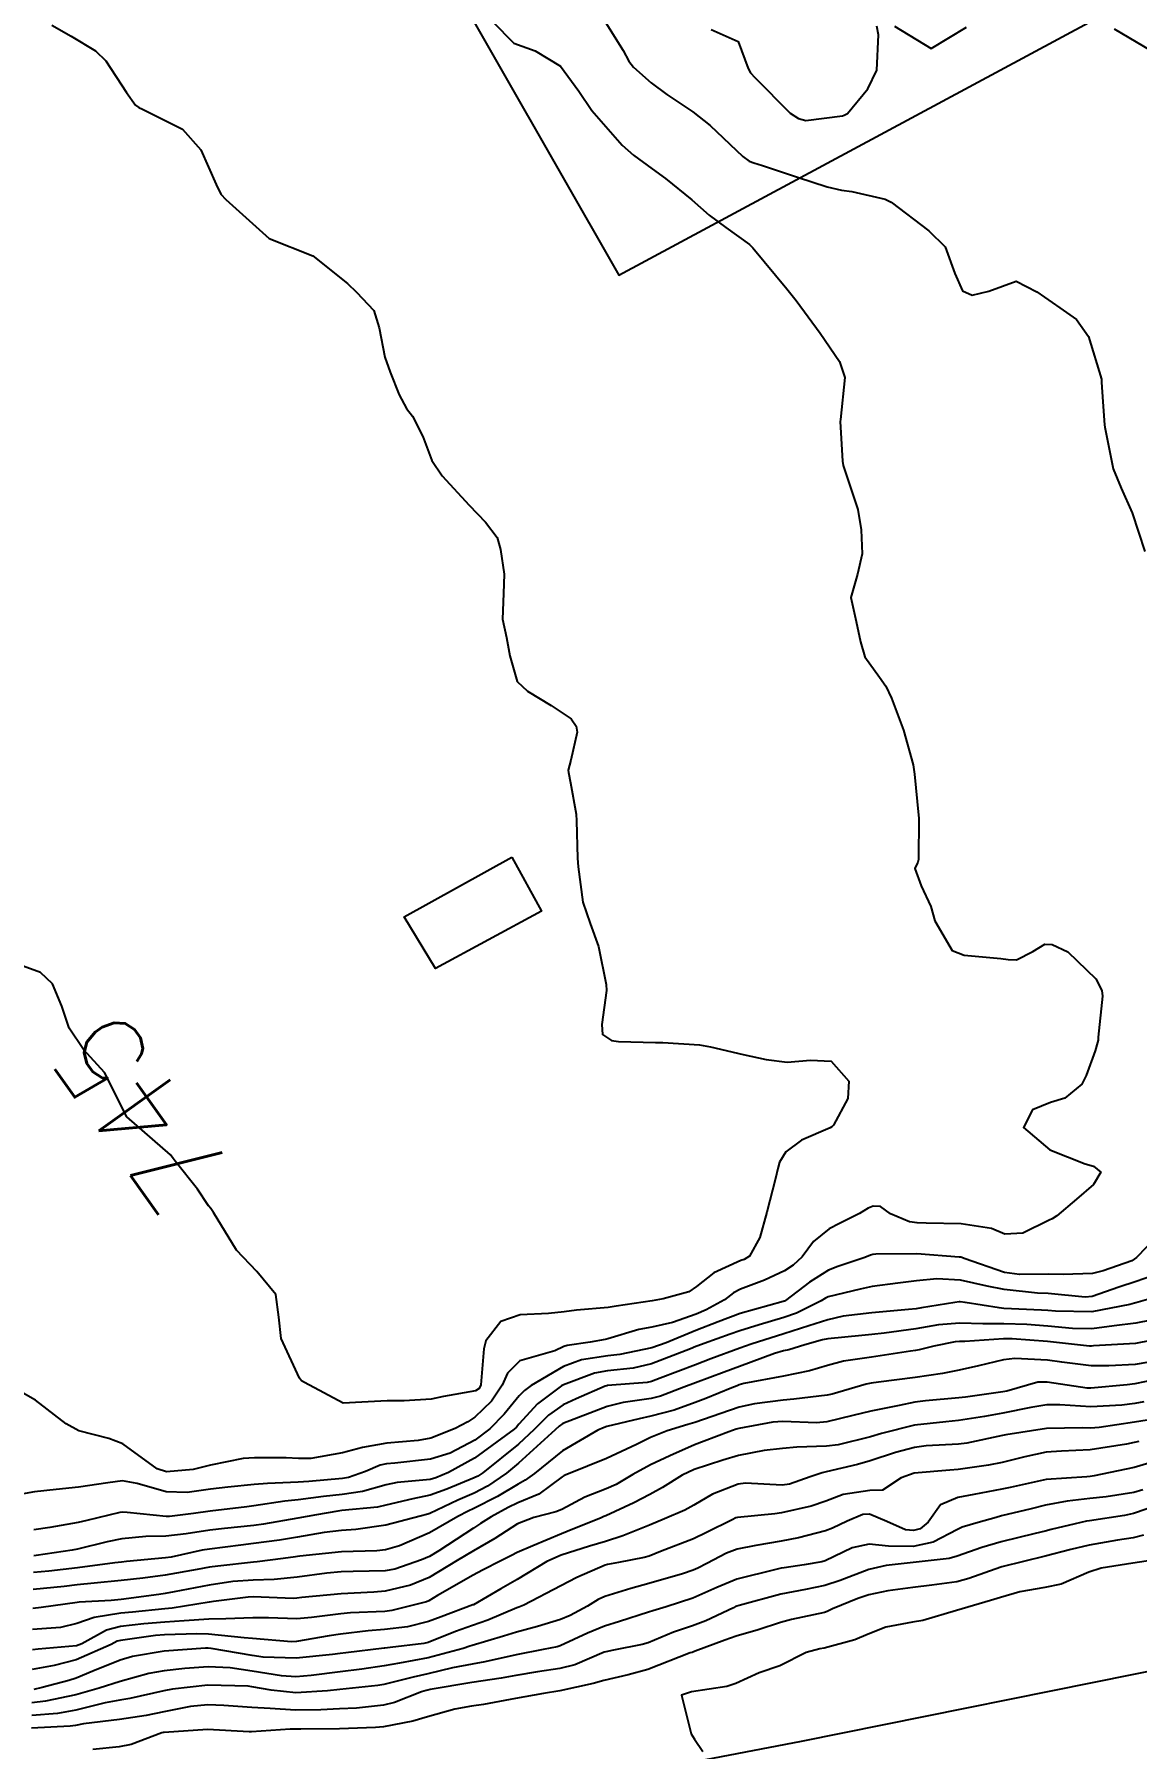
# Model space of a CAD drawing. Header units: metres. Extents: x 298520 to 308411, y 7433745 to 7450750.
# Drawn here: x 299383.5 to 299433.6, y 7449534.2 to 7449612.2 of the extents above; entities that cross this region are included whole.
import ezdxf
from ezdxf.enums import TextEntityAlignment as Align

# ---------------------------------------------------------------- set-up
doc = ezdxf.new("R2010")
doc.units = ezdxf.units.M
doc.header["$LTSCALE"] = 10
for name, color, linetype in [('Cotas', 45, 'Continuous'), ('Curvas de Nivel 1m', 11, 'Continuous'), ('Curvas de Nivel 5m', 15, 'Continuous'), ('Edificações', 30, 'Continuous'), ('Linha Férrea', 251, 'TRACKS')]:
    doc.layers.add(name, color=color, linetype=linetype)
doc.styles.add('Style-STANDARD', font='STANDARD.shx')
doc.linetypes.add('TRACKS', pattern='A,0.15,[130,ltypeshp.shx,S=0.25,R=0,X=0,Y=0],0.15', length=0.3)

msp = doc.modelspace()

# ---------------------------------------------------------------- linework, layer by layer
at = {"layer": 'Curvas de Nivel 1m', "flags": 128}
for points, elevation in [([(299404.343, 7449612.759), (299405.307, 7449611.768), (299406.28, 7449611.422), (299407.423, 7449610.718), (299408.262, 7449609.586), (299408.855, 7449608.704), (299410.23, 7449607.137), (299410.756, 7449606.682), (299411.604, 7449606.057), (299412.212, 7449605.614), (299413.409, 7449604.648), (299414.196, 7449603.954), (299414.947, 7449603.385), (299416.032, 7449602.612), (299416.181, 7449602.464), (299417.721, 7449600.594), (299418.148, 7449600.071), (299419.244, 7449598.579), (299420.114, 7449597.297), (299420.366, 7449596.566), (299420.168, 7449594.653), (299420.158, 7449594.569), (299420.256, 7449592.758), (299420.288, 7449592.567), (299420.415, 7449592.207), (299420.958, 7449590.556), (299421.112, 7449589.642), (299421.154, 7449588.553), (299420.939, 7449587.616), (299420.632, 7449586.56), (299420.881, 7449585.466), (299421.068, 7449584.553), (299421.275, 7449583.87), (299421.947, 7449582.933), (299422.232, 7449582.537), (299422.48, 7449581.989), (299423.025, 7449580.529), (299423.469, 7449578.953), (299423.534, 7449578.524), (299423.718, 7449576.668), (299423.732, 7449576.521), (299423.714, 7449574.652), (299423.678, 7449574.522), (299423.549, 7449574.233), (299423.832, 7449573.456), (299424.274, 7449572.515), (299424.461, 7449571.865), (299425.245, 7449570.505), (299425.791, 7449570.301), (299427.453, 7449570.138), (299427.789, 7449570.095), (299428.177, 7449570.078), (299428.911, 7449570.459), (299429.453, 7449570.799), (299429.798, 7449570.782), (299430.503, 7449570.443), (299431.781, 7449569.222), (299432.046, 7449568.696), (299432.076, 7449568.425), (299431.892, 7449566.566), (299431.878, 7449566.428), (299431.862, 7449566.318), (299431.746, 7449565.942), (299431.335, 7449564.828), (299431.14, 7449564.436), (299430.372, 7449563.787), (299429.714, 7449563.592), (299428.902, 7449563.267), (299428.492, 7449562.462), (299429.688, 7449561.44), (299431.301, 7449560.812), (299431.677, 7449560.703), (299432.007, 7449560.425), (299431.667, 7449559.864), (299430.902, 7449559.196), (299430.008, 7449558.446), (299429.79, 7449558.31), (299429.651, 7449558.244), (299428.454, 7449557.652), (299427.644, 7449557.615), (299427.033, 7449557.866), (299425.649, 7449558.078), (299424.055, 7449558.11), (299423.649, 7449558.125), (299423.297, 7449558.172), (299422.443, 7449558.538), (299421.981, 7449558.87), (299421.656, 7449558.89), (299421.418, 7449558.79), (299421.034, 7449558.556), (299420.119, 7449558.095), (299419.646, 7449557.855), (299418.937, 7449557.28), (299418.417, 7449556.582), (299418.016, 7449556.197), (299417.623, 7449555.949), (299416.705, 7449555.515), (299415.61, 7449555.104), (299415.293, 7449554.938), (299414.883, 7449554.627), (299414.062, 7449554.171), (299413.596, 7449553.972), (299412.523, 7449553.587), (299411.59, 7449553.381), (299410.997, 7449553.267), (299409.585, 7449552.851), (299409.459, 7449552.816), (299408.782, 7449552.698), (299407.739, 7449552.551), (299407.581, 7449552.498), (299407.171, 7449552.309), (299405.574, 7449551.842), (299405.023, 7449551.29), (299404.771, 7449550.748), (299404.293, 7449550.011), (299403.541, 7449549.29), (299403.223, 7449549.077), (299402.635, 7449548.769), (299401.528, 7449548.328), (299400.963, 7449548.224), (299399.526, 7449548.109), (299398.429, 7449547.915), (299397.521, 7449547.66), (299396.07, 7449547.403), (299395.518, 7449547.404), (299394.954, 7449547.431), (299393.519, 7449547.439), (299392.993, 7449547.411), (299391.515, 7449547.11), (299390.716, 7449546.912), (299389.512, 7449546.804), (299389.086, 7449546.934), (299387.524, 7449548.069), (299386.889, 7449548.322), (299385.53, 7449548.673), (299384.952, 7449548.986), (299383.549, 7449550.061), (299381.858, 7449551.017)], 744), ([(299409.49, 7449612.698), (299410.28, 7449611.44), (299410.546, 7449610.957), (299410.758, 7449610.683), (299411.558, 7449609.963), (299412.261, 7449609.434), (299413.444, 7449608.648), (299414.244, 7449608.03), (299415.729, 7449606.617), (299416.012, 7449606.404), (299416.22, 7449606.321), (299416.624, 7449606.201), (299418.214, 7449605.67), (299419.555, 7449605.231), (299420.208, 7449605.092), (299420.676, 7449605.031), (299422.204, 7449604.674), (299422.47, 7449604.537), (299424.184, 7449603.236), (299424.922, 7449602.513), (299425.365, 7449601.303), (299425.722, 7449600.504), (299426.151, 7449600.315), (299426.909, 7449600.489), (299428.158, 7449600.95), (299429.103, 7449600.46), (299430.146, 7449599.738), (299430.904, 7449599.202), (299431.445, 7449598.43), (299432.036, 7449596.489), (299432.042, 7449596.421), (299432.038, 7449596.357), (299432.093, 7449595.456), (299432.176, 7449594.419), (299432.191, 7449594.309), (299432.575, 7449592.415), (299432.926, 7449591.535), (299433.434, 7449590.406), (299434.015, 7449588.648)], 743), ([(299414.29, 7449612.397), (299415.515, 7449611.852), (299415.962, 7449610.615), (299416.074, 7449610.416), (299416.269, 7449610.216), (299417.878, 7449608.594), (299418.249, 7449608.337), (299418.589, 7449608.246), (299420.251, 7449608.472), (299420.33, 7449608.49), (299420.482, 7449608.567), (299421.41, 7449609.699), (299421.821, 7449610.547), (299421.892, 7449612.149), (299421.82, 7449612.547)], 742), ([(299422.629, 7449612.537), (299424.283, 7449611.52), (299425.904, 7449612.496)], 742), ([(299432.606, 7449612.417), (299434.283, 7449611.429)], 742), ([(299434.544, 7449557.491), (299433.634, 7449556.542), (299433.42, 7449556.403), (299432.109, 7449555.939), (299431.624, 7449555.828), (299430.289, 7449555.777), (299429.623, 7449555.79), (299428.312, 7449555.774), (299427.624, 7449555.868), (299425.786, 7449556.498), (299425.684, 7449556.549), (299425.634, 7449556.56), (299425.569, 7449556.565), (299423.635, 7449556.72), (299421.779, 7449556.693), (299421.634, 7449556.692), (299421.524, 7449556.661), (299421.267, 7449556.554), (299420.052, 7449556.14), (299419.624, 7449555.965), (299418.763, 7449555.431), (299417.658, 7449554.589), (299417.625, 7449554.568), (299417.603, 7449554.562), (299417.56, 7449554.548), (299415.597, 7449554.001), (299414.595, 7449553.628), (299413.589, 7449553.223), (299412.239, 7449552.66), (299411.581, 7449552.433), (299410.123, 7449552.139), (299409.577, 7449552.073), (299408.385, 7449551.892), (299407.572, 7449551.586), (299406.101, 7449550.732), (299405.793, 7449550.502), (299405.556, 7449550.253), (299404.863, 7449549.427), (299404.212, 7449548.753), (299403.528, 7449548.239), (299402.405, 7449547.655), (299401.519, 7449547.376), (299399.901, 7449547.188), (299399.516, 7449547.16), (299399.23, 7449547.098), (299398.557, 7449546.82), (299397.79, 7449546.546), (299397.508, 7449546.496), (299395.991, 7449546.368), (299395.505, 7449546.33), (299394.103, 7449546.275), (299393.503, 7449546.227), (299392.294, 7449546.099), (299391.504, 7449546.007), (299390.443, 7449545.856), (299389.502, 7449545.885), (299388.172, 7449546.278), (299387.507, 7449546.396), (299386.845, 7449546.298), (299385.504, 7449546.107), (299384.494, 7449546), (299383.502, 7449545.89), (299382.754, 7449545.754)], 743), ([(299434.311, 7449555.705), (299433.619, 7449555.453), (299432.829, 7449555.198), (299431.608, 7449554.777), (299431.296, 7449554.745), (299429.61, 7449554.907), (299429.133, 7449554.932), (299427.612, 7449555.087), (299426.844, 7449555.252), (299425.618, 7449555.513), (299424.551, 7449555.578), (299423.617, 7449555.485), (299422.773, 7449555.375), (299421.613, 7449555.227), (299421.058, 7449555.109), (299419.606, 7449554.756), (299419.481, 7449554.695), (299419.292, 7449554.573), (299418.164, 7449554.017), (299417.595, 7449553.817), (299416.47, 7449553.485), (299415.589, 7449553.214), (299415.151, 7449553.06), (299413.959, 7449552.636), (299413.684, 7449552.537), (299413.582, 7449552.5), (299413.337, 7449552.4), (299411.573, 7449551.706), (299410.738, 7449551.511), (299409.57, 7449551.397), (299408.982, 7449551.283), (299407.563, 7449550.754), (299407.481, 7449550.711), (299406.384, 7449549.894), (299405.536, 7449548.968), (299405.436, 7449548.84), (299405.33, 7449548.742), (299403.52, 7449547.422), (299402.334, 7449546.772), (299401.76, 7449546.527), (299401.508, 7449546.456), (299399.999, 7449546.309), (299399.504, 7449546.208), (299398.418, 7449545.902), (299397.497, 7449545.769), (299396.657, 7449545.681), (299395.493, 7449545.535), (299394.896, 7449545.462), (299393.489, 7449545.26), (299393.157, 7449545.214), (299391.494, 7449545.007), (299390.743, 7449544.911), (299389.649, 7449544.769), (299389.49, 7449544.768), (299387.72, 7449544.948), (299387.493, 7449544.965), (299387.388, 7449544.952), (299385.879, 7449544.582), (299385.486, 7449544.499), (299384.199, 7449544.276), (299383.48, 7449544.159)], 742), ([(299435.085, 7449554.911), (299433.604, 7449554.492), (299433.532, 7449554.473), (299433.327, 7449554.404), (299431.599, 7449554.083), (299429.946, 7449554.1), (299429.6, 7449554.133), (299429.302, 7449554.157), (299427.601, 7449554.236), (299427.38, 7449554.252), (299425.837, 7449554.496), (299425.603, 7449554.537), (299425.565, 7449554.539), (299425.361, 7449554.502), (299423.856, 7449554.262), (299423.6, 7449554.219), (299423.255, 7449554.181), (299421.598, 7449554.029), (299420.284, 7449553.875), (299419.594, 7449553.721), (299418.732, 7449553.438), (299417.588, 7449553.084), (299416.097, 7449552.612), (299415.581, 7449552.423), (299414.275, 7449551.934), (299413.573, 7449551.671), (299411.958, 7449551.055), (299411.565, 7449550.91), (299411.371, 7449550.866), (299409.563, 7449550.723), (299409.536, 7449550.717), (299409.465, 7449550.691), (299408.141, 7449550.117), (299407.55, 7449549.845), (299406.88, 7449549.383), (299406.234, 7449548.729), (299405.526, 7449548.063), (299403.891, 7449546.756), (299403.667, 7449546.602), (299403.509, 7449546.521), (299402.263, 7449546.011), (299401.497, 7449545.741), (299400.719, 7449545.567), (299399.49, 7449545.279), (299399.103, 7449545.2), (299397.486, 7449545.042), (299397.299, 7449545.019), (299396.335, 7449544.847), (299395.481, 7449544.689), (299393.928, 7449544.426), (299393.478, 7449544.367), (299392.155, 7449544.221), (299391.482, 7449544.145), (299390.407, 7449543.988), (299389.477, 7449543.883), (299388.563, 7449543.853), (299387.475, 7449543.758), (299386.814, 7449543.619), (299385.467, 7449543.28), (299385.217, 7449543.232), (299383.578, 7449542.999), (299383.478, 7449542.984)], 741), ([(299435.051, 7449552.923), (299433.585, 7449552.64), (299431.679, 7449552.524), (299431.584, 7449552.519), (299431.496, 7449552.519), (299429.586, 7449552.729), (299427.969, 7449552.856), (299427.587, 7449552.856), (299425.821, 7449552.732), (299425.585, 7449552.726), (299425.38, 7449552.707), (299424.414, 7449552.512), (299423.748, 7449552.351), (299423.58, 7449552.322), (299423.343, 7449552.286), (299421.578, 7449552.017), (299420.307, 7449551.832), (299419.574, 7449551.637), (299418.761, 7449551.389), (299417.568, 7449551.145), (299415.762, 7449550.814), (299415.564, 7449550.755), (299415.468, 7449550.717), (299415.22, 7449550.623), (299414.048, 7449550.143), (299413.553, 7449549.953), (299412.593, 7449549.609), (299411.543, 7449549.326), (299411.004, 7449549.213), (299409.535, 7449548.856), (299409.41, 7449548.816), (299409.128, 7449548.694), (299407.523, 7449547.751), (299406.246, 7449546.729), (299405.824, 7449546.42), (299405.505, 7449546.234), (299404.563, 7449545.683), (299403.489, 7449545.137), (299403.231, 7449545.019), (299402.764, 7449544.767), (299401.475, 7449544.025), (299400.11, 7449543.441), (299399.467, 7449543.252), (299399.073, 7449543.208), (299397.466, 7449543.162), (299395.578, 7449542.972), (299395.464, 7449542.956), (299395.384, 7449542.941), (299394.822, 7449542.866), (299393.627, 7449542.712), (299393.461, 7449542.694), (299391.838, 7449542.517), (299391.459, 7449542.461), (299390.903, 7449542.354), (299389.455, 7449542.099), (299388.432, 7449541.961), (299387.452, 7449541.86), (299386.222, 7449541.74), (299385.45, 7449541.655), (299384.849, 7449541.586), (299383.447, 7449541.448)], 739), ([(299434.187, 7449551.781), (299433.572, 7449551.687), (299432.367, 7449551.622), (299431.571, 7449551.629), (299430.232, 7449551.785), (299429.574, 7449551.876), (299428.097, 7449551.95), (299427.574, 7449551.887), (299426.435, 7449551.627), (299425.567, 7449551.428), (299424.799, 7449551.273), (299423.561, 7449551.092), (299421.893, 7449550.872), (299421.566, 7449550.826), (299421.336, 7449550.781), (299420.555, 7449550.56), (299419.788, 7449550.339), (299419.559, 7449550.289), (299418.041, 7449550.099), (299417.555, 7449550.059), (299416.261, 7449549.9), (299415.55, 7449549.735), (299414.719, 7449549.455), (299413.539, 7449549.051), (299413.227, 7449548.955), (299412.277, 7449548.659), (299411.53, 7449548.357), (299410.888, 7449548.038), (299409.52, 7449547.405), (299407.793, 7449546.707), (299407.592, 7449546.629), (299407.511, 7449546.581), (299406.441, 7449545.783), (299405.493, 7449545.384), (299405.05, 7449545.184), (299404.281, 7449544.752), (299403.792, 7449544.445), (299403.478, 7449544.246), (299401.897, 7449543.213), (299401.465, 7449542.951), (299401.111, 7449542.794), (299399.889, 7449542.375), (299399.458, 7449542.294), (299398.006, 7449542.276), (299397.457, 7449542.26), (299396.807, 7449542.19), (299395.454, 7449542.006), (299394.412, 7449541.911), (299393.453, 7449541.877), (299392.532, 7449541.809), (299391.45, 7449541.646), (299389.86, 7449541.337), (299389.446, 7449541.265), (299389.158, 7449541.221), (299387.443, 7449540.992), (299386.991, 7449540.957), (299385.544, 7449540.876), (299385.441, 7449540.866), (299383.804, 7449540.629), (299383.437, 7449540.592)], 738), ([(299434.877, 7449551.073), (299433.559, 7449550.808), (299433.206, 7449550.757), (299431.555, 7449550.602), (299431.38, 7449550.608), (299429.559, 7449550.885), (299429.139, 7449550.877), (299427.725, 7449550.477), (299427.553, 7449550.441), (299425.849, 7449550.197), (299425.55, 7449550.16), (299424.029, 7449550.034), (299423.547, 7449549.965), (299422.834, 7449549.819), (299421.548, 7449549.561), (299420.734, 7449549.369), (299419.541, 7449549.077), (299419.078, 7449549.036), (299417.54, 7449549.087), (299417.082, 7449549.055), (299415.535, 7449548.776), (299415.413, 7449548.743), (299415.082, 7449548.625), (299413.97, 7449548.194), (299413.527, 7449548.022), (299412.396, 7449547.531), (299411.517, 7449547.118), (299410.722, 7449546.678), (299409.963, 7449546.229), (299409.503, 7449546.025), (299408.542, 7449545.655), (299407.489, 7449545.093), (299407.223, 7449544.978), (299406.211, 7449544.729), (299405.48, 7449544.442), (299404.451, 7449543.773), (299403.467, 7449543.209), (299402.73, 7449542.771), (299401.455, 7449542.002), (299400.606, 7449541.644), (299399.449, 7449541.37), (299398.94, 7449541.323), (299397.447, 7449541.253), (299395.668, 7449541.08), (299395.445, 7449541.051), (299395.264, 7449541.042), (299393.445, 7449541.117), (299393.223, 7449541.104), (299391.64, 7449540.898), (299391.464, 7449540.879), (299391.443, 7449540.873), (299389.761, 7449540.602), (299389.437, 7449540.564), (299387.959, 7449540.421), (299387.434, 7449540.375), (299386.22, 7449540.18), (299385.427, 7449539.91), (299384.692, 7449539.719), (299383.422, 7449539.626)], 737), ([(299433.959, 7449549.985), (299433.548, 7449549.91), (299432.968, 7449549.83), (299431.546, 7449549.755), (299430.146, 7449549.844), (299429.547, 7449549.853), (299428.816, 7449549.731), (299427.543, 7449549.466), (299426.711, 7449549.318), (299425.539, 7449549.137), (299424.963, 7449549.081), (299423.537, 7449548.918), (299422.038, 7449548.542), (299421.531, 7449548.394), (299420.062, 7449548.03), (299419.527, 7449547.963), (299418.184, 7449547.926), (299417.526, 7449547.866), (299416.701, 7449547.778), (299415.522, 7449547.544), (299414.818, 7449547.329), (299413.516, 7449546.905), (299412.967, 7449546.648), (299412.077, 7449546.089), (299411.499, 7449545.768), (299410.773, 7449545.398), (299409.485, 7449544.801), (299409.406, 7449544.769), (299409.243, 7449544.692), (299407.995, 7449544.188), (299407.476, 7449543.979), (299406.175, 7449543.434), (299405.467, 7449543.127), (299405.209, 7449542.999), (299404.717, 7449542.747), (299403.883, 7449542.332), (299403.456, 7449542.097), (299401.84, 7449541.177), (299401.444, 7449540.941), (299401.339, 7449540.896), (299400.977, 7449540.795), (299399.754, 7449540.491), (299399.437, 7449540.447), (299397.88, 7449540.382), (299397.436, 7449540.345), (299396.107, 7449540.176), (299395.432, 7449540.118), (299394.149, 7449540.156), (299393.432, 7449540.165), (299392.203, 7449540.12), (299391.431, 7449540.103), (299390.314, 7449540.033), (299389.428, 7449539.965), (299388.483, 7449539.884), (299387.425, 7449539.761), (299386.776, 7449539.606), (299385.659, 7449538.976), (299385.412, 7449538.887), (299383.674, 7449538.734), (299383.41, 7449538.71)], 736), ([(299433.741, 7449548.188), (299433.53, 7449548.138), (299433.181, 7449548.056), (299431.527, 7449547.809), (299430.224, 7449547.745), (299429.525, 7449547.692), (299428.543, 7449547.485), (299427.52, 7449547.233), (299426.901, 7449547.105), (299425.517, 7449546.908), (299425.144, 7449546.876), (299423.515, 7449546.735), (299422.925, 7449546.529), (299422.072, 7449545.974), (299421.504, 7449545.947), (299420.289, 7449545.775), (299419.496, 7449545.469), (299418.83, 7449545.24), (299417.488, 7449544.935), (299417.185, 7449544.897), (299415.485, 7449544.732), (299415.401, 7449544.704), (299415.24, 7449544.622), (299414.075, 7449544.036), (299413.474, 7449543.757), (299411.977, 7449543.171), (299411.466, 7449542.973), (299411.235, 7449542.903), (299410.074, 7449542.684), (299409.563, 7449542.588), (299409.462, 7449542.559), (299408.166, 7449541.993), (299407.452, 7449541.61), (299405.762, 7449540.735), (299405.529, 7449540.651), (299405.441, 7449540.62), (299404.127, 7449540.058), (299403.429, 7449539.81), (299402.66, 7449539.536), (299401.417, 7449539.04), (299401.218, 7449538.99), (299399.688, 7449538.807), (299399.439, 7449538.784), (299399.413, 7449538.777), (299397.671, 7449538.567), (299397.41, 7449538.534), (299397.063, 7449538.489), (299395.408, 7449538.326), (299393.906, 7449538.377), (299393.409, 7449538.449), (299391.537, 7449538.774), (299391.412, 7449538.782), (299391.286, 7449538.777), (299389.41, 7449538.652), (299387.956, 7449538.396), (299387.406, 7449538.236), (299386.161, 7449537.729), (299385.397, 7449537.412), (299385.072, 7449537.307), (299383.861, 7449536.995), (299383.482, 7449536.909)], 734), ([(299434.6, 7449547.312), (299433.519, 7449546.995), (299431.701, 7449546.613), (299431.514, 7449546.588), (299431.368, 7449546.578), (299429.513, 7449546.45), (299427.887, 7449546.094), (299427.506, 7449546.019), (299426.227, 7449545.767), (299425.5, 7449545.629), (299424.708, 7449545.294), (299424.154, 7449544.513), (299423.789, 7449544.207), (299423.479, 7449544.133), (299423.116, 7449544.162), (299422.272, 7449544.538), (299421.488, 7449544.877), (299421.175, 7449544.866), (299420.475, 7449544.56), (299419.803, 7449544.243), (299419.478, 7449544.118), (299418.259, 7449543.798), (299417.473, 7449543.642), (299416.319, 7449543.455), (299415.47, 7449543.29), (299414.987, 7449543.106), (299414.091, 7449542.634), (299413.679, 7449542.42), (299413.46, 7449542.328), (299412.977, 7449542.166), (299411.453, 7449541.726), (299410.629, 7449541.5), (299409.447, 7449541.128), (299409.149, 7449540.99), (299408.665, 7449540.698), (299407.873, 7449540.269), (299407.433, 7449540.08), (299406.386, 7449539.768), (299405.424, 7449539.504), (299404.839, 7449539.329), (299403.415, 7449538.908), (299403.302, 7449538.874), (299403.009, 7449538.766), (299401.409, 7449538.349), (299400.102, 7449538.107), (299399.405, 7449537.983), (299398.394, 7449537.829), (299397.402, 7449537.713), (299396.095, 7449537.545), (299395.399, 7449537.483), (299394.747, 7449537.519), (299393.402, 7449537.739), (299392.399, 7449537.894), (299391.403, 7449537.932), (299390.34, 7449537.854), (299389.401, 7449537.753), (299388.705, 7449537.632), (299387.396, 7449537.269), (299386.447, 7449536.964), (299385.39, 7449536.656), (299384.007, 7449536.373), (299383.386, 7449536.304)], 733), ([(299433.924, 7449545.979), (299433.505, 7449545.864), (299432.252, 7449545.669), (299431.5, 7449545.587), (299430.476, 7449545.462), (299429.495, 7449545.281), (299428.832, 7449545.121), (299427.488, 7449544.795), (299427.239, 7449544.73), (299426.428, 7449544.491), (299425.7, 7449544.278), (299425.48, 7449544.174), (299424.382, 7449543.602), (299423.472, 7449543.401), (299422.35, 7449543.415), (299421.472, 7449543.506), (299420.69, 7449543.339), (299419.465, 7449542.76), (299419.324, 7449542.712), (299418.514, 7449542.579), (299417.608, 7449542.442), (299417.461, 7449542.413), (299417.228, 7449542.36), (299415.456, 7449541.915), (299414.534, 7449541.547), (299413.447, 7449541.059), (299412.243, 7449540.658), (299411.627, 7449540.48), (299411.439, 7449540.417), (299410.117, 7449539.999), (299409.429, 7449539.778), (299408.664, 7449539.458), (299407.416, 7449538.885), (299407.283, 7449538.844), (299406.648, 7449538.721), (299405.41, 7449538.475), (299403.994, 7449538.167), (299403.406, 7449538.061), (299402.513, 7449537.882), (299401.401, 7449537.618), (299400.729, 7449537.467), (299399.396, 7449537.136), (299399.121, 7449537.087), (299397.394, 7449536.905), (299396.829, 7449536.838), (299395.392, 7449536.756), (299394.268, 7449536.871), (299393.394, 7449537.028), (299393.224, 7449537.052), (299391.395, 7449537.094), (299389.777, 7449536.924), (299389.392, 7449536.846), (299387.846, 7449536.488), (299387.388, 7449536.411), (299386.719, 7449536.293), (299385.383, 7449535.968), (299384.554, 7449535.815), (299383.38, 7449535.718)], 732), ([(299434.602, 7449545.283), (299433.49, 7449544.901), (299433.087, 7449544.808), (299431.485, 7449544.574), (299431.361, 7449544.555), (299430.84, 7449544.436), (299429.75, 7449544.177), (299429.48, 7449544.108), (299429.016, 7449543.994), (299427.474, 7449543.611), (299426.594, 7449543.366), (299425.468, 7449542.964), (299425.104, 7449542.867), (299423.464, 7449542.671), (299422.248, 7449542.538), (299421.461, 7449542.359), (299420.153, 7449541.866), (299419.454, 7449541.634), (299418.575, 7449541.455), (299417.449, 7449541.234), (299415.551, 7449540.726), (299415.444, 7449540.693), (299415.391, 7449540.673), (299415.294, 7449540.621), (299414.045, 7449540.022), (299413.43, 7449539.797), (299412.569, 7449539.51), (299411.418, 7449539.031), (299411.145, 7449538.945), (299409.845, 7449538.686), (299409.485, 7449538.616), (299409.412, 7449538.595), (299408.079, 7449538.031), (299407.404, 7449537.854), (299406.382, 7449537.705), (299405.401, 7449537.533), (299404.732, 7449537.414), (299403.398, 7449537.221), (299401.506, 7449536.901), (299401.394, 7449536.88), (299401.324, 7449536.86), (299401.103, 7449536.793), (299399.882, 7449536.311), (299399.387, 7449536.193), (299398.148, 7449536.06), (299397.385, 7449536.023), (299396.526, 7449535.985), (299395.384, 7449535.966), (299394.22, 7449536.036), (299393.385, 7449536.082), (299392.11, 7449536.169), (299391.386, 7449536.204), (299390.606, 7449536.133), (299389.383, 7449535.891), (299388.592, 7449535.727), (299387.379, 7449535.538), (299385.741, 7449535.339), (299385.376, 7449535.267), (299385.13, 7449535.228), (299383.374, 7449535.138)], 731), ([(299434.983, 7449542.87), (299433.465, 7449542.641), (299432.02, 7449542.422), (299431.461, 7449542.238), (299430.208, 7449541.69), (299429.454, 7449541.543), (299428.323, 7449541.338), (299427.449, 7449541.086), (299426.988, 7449540.944), (299425.443, 7449540.5), (299423.914, 7449540.037), (299423.435, 7449539.96), (299422.231, 7449539.738), (299421.426, 7449539.421), (299420.818, 7449539.16), (299419.416, 7449538.79), (299419.229, 7449538.759), (299418.598, 7449538.578), (299417.407, 7449537.986), (299416.466, 7449537.667), (299415.398, 7449537.175), (299414.989, 7449537.032), (299413.394, 7449536.791), (299412.933, 7449536.647), (299413.367, 7449534.888), (299413.518, 7449534.638), (299413.903, 7449534.089)], 729)]:
    msp.add_lwpolyline(points, dxfattribs=dict(at, elevation=elevation))
at = {"layer": 'Curvas de Nivel 5m', "flags": 128}
for points, elevation in [([(299384.297, 7449612.583), (299385.18, 7449612.091), (299386.28, 7449611.419), (299386.75, 7449610.965), (299387.694, 7449609.52), (299388.094, 7449608.952), (299388.251, 7449608.848), (299388.422, 7449608.776), (299390.237, 7449607.856), (299391.071, 7449606.912), (299391.77, 7449605.342), (299391.98, 7449604.902), (299392.201, 7449604.659), (299394.183, 7449602.88), (299396.172, 7449602.095), (299397.745, 7449600.834), (299398.149, 7449600.444), (299398.938, 7449599.616), (299399.181, 7449598.82), (299399.443, 7449597.487), (299399.676, 7449596.814), (299400.093, 7449595.779), (299400.432, 7449595.151), (299400.696, 7449594.801), (299401.17, 7449593.889), (299401.574, 7449592.787), (299402.053, 7449592.09), (299403.281, 7449590.768), (299404.025, 7449589.981), (299404.552, 7449589.285), (299404.704, 7449588.75), (299404.875, 7449587.62), (299404.84, 7449586.747), (299404.793, 7449585.569), (299404.969, 7449584.745), (299405.128, 7449583.916), (299405.467, 7449582.737), (299405.937, 7449582.308), (299407.003, 7449581.643), (299407.918, 7449581.037), (299408.141, 7449580.708), (299408.183, 7449580.435), (299407.897, 7449579.164), (299407.782, 7449578.712), (299407.788, 7449578.608), (299407.887, 7449578.137), (299408.139, 7449576.707), (299408.165, 7449576.411), (299408.203, 7449574.706), (299408.232, 7449574.313), (299408.45, 7449572.704), (299408.775, 7449571.733), (299409.161, 7449570.696), (299409.512, 7449568.957), (299409.524, 7449568.692), (299409.313, 7449567.139), (299409.343, 7449566.694), (299409.749, 7449566.415), (299410.067, 7449566.366), (299411.748, 7449566.332), (299412.083, 7449566.322), (299413.747, 7449566.213), (299414.25, 7449566.131), (299415.74, 7449565.786), (299416.787, 7449565.555), (299417.736, 7449565.431), (299418.797, 7449565.52), (299419.737, 7449565.476), (299420.545, 7449564.562), (299420.496, 7449563.781), (299419.842, 7449562.569), (299419.777, 7449562.495), (299419.701, 7449562.447), (299418.392, 7449561.883), (299417.684, 7449561.349), (299417.393, 7449560.878), (299417.312, 7449560.595), (299417.208, 7449560.136), (299416.809, 7449558.603), (299416.491, 7449557.457), (299416.027, 7449556.614), (299415.788, 7449556.46), (299415.63, 7449556.406), (299414.407, 7449555.846), (299413.612, 7449555.225), (299413.26, 7449554.993), (299412.094, 7449554.663), (299411.602, 7449554.575), (299409.956, 7449554.33), (299409.599, 7449554.28), (299408.153, 7449554.149), (299407.597, 7449554.08), (299406.883, 7449554.008), (299405.595, 7449553.939), (299404.71, 7449553.631), (299404.038, 7449552.755), (299403.948, 7449552.388), (299403.805, 7449550.758), (299403.727, 7449550.592), (299403.559, 7449550.482), (299402.107, 7449550.222), (299401.553, 7449550.113), (299400.324, 7449550.025), (299399.551, 7449550.032), (299398.399, 7449549.973), (299397.549, 7449549.926), (299395.782, 7449550.857), (299395.652, 7449550.947), (299395.565, 7449551.064), (299394.732, 7449552.869), (299394.622, 7449553.84), (299394.485, 7449554.871), (299393.618, 7449555.908), (299392.689, 7449556.889), (299391.65, 7449558.594), (299391.532, 7449558.782), (299391.427, 7449558.903), (299390.923, 7449559.653), (299389.906, 7449560.927), (299389.811, 7449561.055), (299389.686, 7449561.211), (299387.703, 7449562.95), (299386.683, 7449564.96), (299385.738, 7449566.006), (299385.081, 7449566.98), (299384.749, 7449567.972), (299384.325, 7449568.992), (299383.781, 7449569.507), (299382.991, 7449569.802)], 745), ([(299434.294, 7449553.695), (299433.595, 7449553.565), (299432.616, 7449553.437), (299431.592, 7449553.31), (299430.717, 7449553.314), (299429.593, 7449553.432), (299428.634, 7449553.505), (299427.593, 7449553.527), (299426.64, 7449553.531), (299425.594, 7449553.56), (299424.623, 7449553.479), (299423.591, 7449553.311), (299422.159, 7449553.111), (299421.588, 7449553.05), (299421.136, 7449553.006), (299419.586, 7449552.852), (299419.35, 7449552.807), (299418.536, 7449552.58), (299417.813, 7449552.356), (299417.58, 7449552.301), (299417.171, 7449552.188), (299415.573, 7449551.59), (299414.87, 7449551.327), (299413.565, 7449550.85), (299413.041, 7449550.648), (299411.982, 7449550.238), (299411.555, 7449550.131), (299410.285, 7449549.95), (299409.549, 7449549.766), (299408.768, 7449549.474), (299407.537, 7449548.994), (299407.363, 7449548.885), (299407.185, 7449548.715), (299405.517, 7449547.191), (299404.976, 7449546.745), (299404.11, 7449546.147), (299403.499, 7449545.834), (299402.754, 7449545.507), (299401.485, 7449544.908), (299401.389, 7449544.877), (299401.053, 7449544.786), (299399.479, 7449544.371), (299398.121, 7449544.179), (299397.476, 7449544.137), (299396.678, 7449544.045), (299395.473, 7449543.825), (299394.649, 7449543.69), (299393.469, 7449543.535), (299392.892, 7449543.465), (299391.469, 7449543.292), (299391.136, 7449543.237), (299389.718, 7449542.926), (299389.463, 7449542.889), (299387.69, 7449542.718), (299387.46, 7449542.7), (299387.167, 7449542.661), (299385.457, 7449542.43), (299384.163, 7449542.286), (299383.455, 7449542.217)], 740), ([(299434.684, 7449549.246), (299433.539, 7449549.056), (299431.925, 7449548.813), (299431.537, 7449548.789), (299431.17, 7449548.8), (299429.536, 7449548.773), (299427.683, 7449548.478), (299427.533, 7449548.447), (299425.918, 7449548.107), (299425.528, 7449548.057), (299424.062, 7449547.98), (299423.527, 7449547.912), (299422.664, 7449547.673), (299421.52, 7449547.299), (299420.938, 7449547.136), (299419.515, 7449546.805), (299419.327, 7449546.76), (299418.792, 7449546.577), (299417.848, 7449546.246), (299417.507, 7449546.197), (299415.838, 7449546.285), (299415.507, 7449546.247), (299414.345, 7449545.787), (299413.493, 7449545.287), (299413.083, 7449545.052), (299412.158, 7449544.66), (299411.48, 7449544.383), (299410.267, 7449543.89), (299409.472, 7449543.639), (299408.744, 7449543.424), (299407.466, 7449543.01), (299406.814, 7449542.72), (299405.455, 7449541.912), (299404.713, 7449541.484), (299403.467, 7449540.76), (299403.45, 7449540.753), (299402.01, 7449540.205), (299401.431, 7449540.001), (299400.469, 7449539.758), (299399.425, 7449539.628), (299398.677, 7449539.565), (299397.422, 7449539.424), (299396.911, 7449539.347), (299395.416, 7449539.083), (299395.2, 7449539.078), (299393.418, 7449539.223), (299393.044, 7449539.259), (299391.421, 7449539.426), (299390.891, 7449539.438), (299389.42, 7449539.385), (299389.003, 7449539.351), (299387.416, 7449539.132), (299387.273, 7449539.094), (299386.998, 7449538.956), (299385.406, 7449538.249), (299384.402, 7449537.99), (299383.401, 7449537.81)], 735), ([(299433.953, 7449543.92), (299433.477, 7449543.796), (299432.758, 7449543.693), (299431.473, 7449543.46), (299430.641, 7449543.269), (299429.468, 7449542.973), (299427.504, 7449542.479), (299427.463, 7449542.466), (299426.008, 7449541.944), (299425.456, 7449541.805), (299424.319, 7449541.647), (299423.453, 7449541.548), (299422.312, 7449541.397), (299421.45, 7449541.211), (299420.957, 7449541.046), (299419.805, 7449540.566), (299419.561, 7449540.449), (299419.44, 7449540.405), (299417.939, 7449540.081), (299417.433, 7449539.945), (299416.415, 7449539.618), (299415.423, 7449539.323), (299414.904, 7449539.142), (299413.554, 7449538.639), (299413.454, 7449538.598), (299413.412, 7449538.584), (299413.334, 7449538.563), (299411.404, 7449537.819), (299410.509, 7449537.571), (299409.399, 7449537.31), (299408.917, 7449537.175), (299407.394, 7449536.845), (299406.664, 7449536.721), (299405.39, 7449536.491), (299403.922, 7449536.22), (299403.387, 7449536.142), (299402.626, 7449536.012), (299401.382, 7449535.656), (299400.715, 7449535.462), (299399.377, 7449535.199), (299399.021, 7449535.169), (299397.376, 7449535.121), (299395.617, 7449535.098), (299395.375, 7449535.1), (299395.137, 7449535.101), (299393.374, 7449534.977), (299393.277, 7449534.978), (299391.375, 7449535.08), (299389.397, 7449534.953), (299389.373, 7449534.95), (299389.357, 7449534.946), (299389.295, 7449534.931), (299387.909, 7449534.4), (299387.363, 7449534.298), (299386.156, 7449534.173)], 730)]:
    msp.add_lwpolyline(points, dxfattribs=dict(at, elevation=elevation))
at = {"layer": 'Edificações'}
for points in [[(299431.457, 7449612.71), (299426.817, 7449621.544), (299412.388, 7449613.439), (299408.98, 7449619.585), (299401.817, 7449615.677), (299410.084, 7449601.223)], [(299405.214, 7449574.75), (299406.561, 7449572.294), (299401.749, 7449569.688), (299400.317, 7449572.038)]]:
    msp.add_lwpolyline(points, close=True, dxfattribs=at)
at = {"layer": 'Linha Férrea', "flags": 128}
msp.add_lwpolyline([(298905.363, 7450145.031), (298910.207, 7450124.873), (298915.002, 7450108.012), (298921.739, 7450085.266), (298926.98, 7450064.83), (298931.003, 7450051.742), (298934.224, 7450039.953), (298937.65, 7450027.983), (298940.458, 7450017.786), (298943.206, 7450008.624), (298945.866, 7449998.811), (298948.85, 7449988.084), (298952.218, 7449977.183), (298954.849, 7449967.637), (298957.892, 7449956.733), (298961.763, 7449943.848), (298964.896, 7449932.558), (298968.973, 7449920.293), (298972.372, 7449908.382), (298975.8, 7449896.208), (298979.287, 7449884.682), (298982.035, 7449875.079), (298985.463, 7449863.464), (298988.891, 7449853.475), (298994.252, 7449836.792), (298999.642, 7449820.007), (299004.122, 7449806.223), (299009.577, 7449791.55), (299017.072, 7449771.922), (299023.852, 7449755.78), (299031.351, 7449735.099), (299042.615, 7449714.768), (299049.157, 7449702.257), (299057.947, 7449687.795), (299067.128, 7449674.025), (299074.388, 7449663.764), (299083.266, 7449652.271), (299093.226, 7449640.21), (299104.865, 7449628.3), (299116.059, 7449616.929), (299127.188, 7449606.965), (299134.846, 7449600.398), (299146.061, 7449590.999), (299159.8, 7449581.134), (299172.881, 7449572.672), (299188.754, 7449563.553), (299203.487, 7449555.781), (299219.692, 7449548.782), (299229.285, 7449544.979), (299249.695, 7449538.196), (299264.418, 7449534.22), (299286.841, 7449530.183), (299305.276, 7449527.832), (299319.472, 7449527.113), (299340.209, 7449526.73), (299362.575, 7449527.496), (299380.335, 7449528.889), (299402.027, 7449531.43), (299418.393, 7449534.55), (299439.271, 7449538.773), (299455.546, 7449542.61), (299468.219, 7449546.447), (299486.071, 7449551.679), (299502.678, 7449556.429), (299521.873, 7449562.476), (299544.903, 7449569.511), (299558.765, 7449572.874), (299572.65, 7449576.475), (299589.389, 7449580.647), (299603.615, 7449583.903), (299623.713, 7449587.445), (299640.449, 7449589.67), (299657.813, 7449590.983), (299675.925, 7449591.554), (299694.255, 7449591.042), (299708.541, 7449590.126), (299722.182, 7449588.244), (299738.919, 7449585.56), (299759.653, 7449580.821), (299775.25, 7449576.474), (299786.436, 7449572.94), (299797.015, 7449569.282), (299807.003, 7449565.52), (299816.424, 7449561.561), (299823.596, 7449557.979), (299834.148, 7449553.022), (299842.943, 7449548.641), (299850.946, 7449544.045), (299857.58, 7449540.07), (299867.592, 7449534.039), (299879.685, 7449526.144), (299888.765, 7449519.647), (299901.686, 7449509.708), (299911.305, 7449500.703), (299920.635, 7449492.515), (299928.708, 7449484.626), (299935.814, 7449476.733), (299943.925, 7449467.258), (299951.104, 7449459.003), (299957.671, 7449450.784), (299963.484, 7449442.67), (299970.77, 7449432.303), (299976.475, 7449423.904), (299982.432, 7449414.862), (299988.891, 7449404.85), (299995.852, 7449394.443), (300002.312, 7449383.928), (300010.887, 7449370.223), (300018.781, 7449358.239), (300026.569, 7449345.892), (300033.388, 7449335.88), (300041.176, 7449324.037), (300049.358, 7449311.838), (300057.288, 7449299.745), (300065.47, 7449287.364), (300073.508, 7449275.701), (300081.011, 7449264.541), (300090.196, 7449251.298), (300091.164, 7449249.95), (300100.525, 7449236.167), (300109.403, 7449223.951), (300117.162, 7449213.187), (300127.336, 7449198.457), (300139.6, 7449181.446), (300149.952, 7449166.72), (300159.813, 7449153.466), (300168.75, 7449141.382), (300179.779, 7449126.346), (300190.932, 7449112.414), (300203.876, 7449095.222), (300217.308, 7449078.587), (300230.374, 7449062.005), (300242.887, 7449046.162), (300256.877, 7449029.774), (300272.777, 7449010.921), (300288.309, 7448992.868), (300306.303, 7448971.97), (300322.512, 7448953.54), (300337.055, 7448937.024), (300349.196, 7448923.521), (300363.433, 7448907.803), (300372.178, 7448898.27), (300387.649, 7448881.624), (300402.322, 7448866.086), (300417.298, 7448851.105), (300428.763, 7448838.962), (300440.716, 7448827.379), (300454.398, 7448813.148), (300467.461, 7448800.639), (300481.638, 7448785.533), (300502.227, 7448765.254), (300514.06, 7448753.852), (300517.826, 7448749.95), (300528.275, 7448738.976), (300540.783, 7448726.333), (300551.364, 7448715.261), (300568.358, 7448698.083), (300580.431, 7448686.447), (300591.073, 7448675.242), (300605.822, 7448659.996), (300619.827, 7448645.871), (300631.531, 7448633.85), (300641.93, 7448623.388), (300651.196, 7448614.132), (300663.21, 7448601.736), (300675.654, 7448588.967), (300686.366, 7448579.136), (300697.132, 7448567.001), (300714.307, 7448549.82), (300728.065, 7448535.254), (300742.189, 7448519.954), (300754.02, 7448506), (300763.608, 7448493.67), (300772.134, 7448482.969), (300781.594, 7448469.905), (300789.873, 7448457.453), (300798.087, 7448444.138), (300806.367, 7448430.378), (300809.353, 7448423.731), (300815.826, 7448410.715), (300822.176, 7448396.83), (300827.777, 7448382.459), (300832.26, 7448369.325), (300838.297, 7448352.647), (300842.655, 7448335.903), (300846.951, 7448318.72), (300850.061, 7448305.153), (300853.485, 7448286.05), (300855.912, 7448269.922), (300857.341, 7448249.95), (300858.33, 7448231.606), (300857.942, 7448206.205), (300856.925, 7448178.368), (300854.333, 7448156.855), (300851.333, 7448129.708), (300849.095, 7448108.502), (300845.739, 7448085.317), (300843.044, 7448064.17), (300840.396, 7448043.097), (300838.567, 7448030.951), (300837.041, 7448016.016), (300835.11, 7447994.958), (300832.975, 7447975.28), (300830.738, 7447953.623), (300829.108, 7447937.188), (300828.366, 7447933.435), (300827.045, 7447924.743), (300825.629, 7447910.191), (300824.268, 7447895.589), (300822.966, 7447881.617), (300821.953, 7447863.074), (300821.73, 7447846.352), (300821.738, 7447838.346), (300822.298, 7447822.796), (300823.264, 7447806.625), (300824.128, 7447792.391), (300826.211, 7447777.691), (300829.715, 7447760.435), (300831.501, 7447751.07), (300833.495, 7447738.255), (300836.415, 7447720.056), (300862.711, 7447579.549), (300879.787, 7447489.912), (300882.904, 7447473.371), (300886.736, 7447453.399), (300891.84, 7447425.61), (300894.824, 7447408.419), (300897.501, 7447392.308), (300900.259, 7447374.699), (300902.627, 7447356.768), (300903.989, 7447344.999), (300904.86, 7447335.88), (300905.847, 7447322.28), (300906.291, 7447313.022), (300906.573, 7447308.418), (300906.759, 7447298.893), (300906.88, 7447292.725, -0.006984), (300906.844, 7447284.829), (300906.695, 7447276.838), (300906.36, 7447267.883), (300905.744, 7447256.667), (300905.23, 7447249.95), (300904.292, 7447239.525), (300903.012, 7447227.25), (300901.034, 7447212.309), (300899.543, 7447202.921, -0.011988), (300897.909, 7447194.02), (300894.997, 7447180.769), (300891.356, 7447165.387), (300887.457, 7447151.115), (300883.301, 7447137.652), (300876.75, 7447119.219), (300874.099, 7447111.988), (300871.749, 7447106.138, -0.018309), (300868.914, 7447099.764, 0.011681), (300865.826, 7447093.061), (300860.469, 7447081.825), (300851.72, 7447064.422), (300846.208, 7447053.937), (300843.033, 7447048.479), (300836.89, 7447038.137), (300827.206, 7447022.921), (300821.11, 7447014.014), (300814.857, 7447005.089), (300809.628, 7446998.099), (300801.236, 7446986.884), (300791.122, 7446974.407), (300781.425, 7446962.969), (300774.943, 7446955.767), (300762.88, 7446942.762), (300751.299, 7446930.933), (300734.873, 7446914.565), (300727.949, 7446907.628), (300717.868, 7446897.443), (300705.6, 7446885.783), (300698.716, 7446879.048), (300668.127, 7446848.06), (300640.994, 7446821.407), (300627.442, 7446808.23), (300610.345, 7446790.697), (300597.443, 7446778.155), (300592.334, 7446772.486), (300571.229, 7446748.595), (300567.705, 7446744.65), (300564.743, 7446740.8), (300562.62, 7446737.769), (300551.356, 7446722.391), (300544.903, 7446712.981), (300541.869, 7446707.917), (300539.497, 7446704.103, 0.003437), (300530.37, 7446689.205, 0.010632), (300522.744, 7446675.931, 0.016565), (300518.05, 7446666.625, -0.011698), (300511.771, 7446653.868, 0.029635), (300510.132, 7446650.211), (300505.481, 7446638.898), (300500.314, 7446625.471), (300492.316, 7446601.197), (300488.229, 7446587.047), (300485.297, 7446575.185), (300482.347, 7446562.473), (300481.087, 7446556.089, 0.004599), (300479.148, 7446545.763), (300476.443, 7446530.265), (300474.645, 7446518.085), (300472.755, 7446502.987), (300471.297, 7446490.618), (300469.17, 7446472.092), (300467.901, 7446459.793), (300466.767, 7446449.806), (300465.445, 7446435.701), (300463.191, 7446412.592), (300462.659, 7446405.266), (300461.606, 7446397.228), (300459.608, 7446375.419), (300458.167, 7446361.3), (300456.938, 7446349.283), (300454.601, 7446324.341), (300452.383, 7446301.27), (300450.408, 7446280.731), (300448.612, 7446261.944), (300447.444, 7446249.79), (300445.943, 7446235.321), (300443.682, 7446213.965), (300443.009, 7446207.561), (300441.275, 7446189.511), (300439.198, 7446168.049), (300436.473, 7446140.607), (300434.029, 7446115.856), (300431.015, 7446085.098), (300427.797, 7446052.837), (300425.199, 7446025.415), (300423.636, 7446009.727), (300422.457, 7445994.573), (300421.615, 7445989.53), (300419.286, 7445963.664), (300415.807, 7445928.192), (300414.69, 7445917.527), (300413.782, 7445904.921), (300412.247, 7445888.391), (300411.949, 7445886.157), (300411.266, 7445881.618), (300410.692, 7445876.189), (300409.038, 7445857.286), (300407.606, 7445838.578), (300405.212, 7445812.517), (300404.532, 7445804.524), (300403.437, 7445794.141)], format="xyb", dxfattribs=at)

# ---------------------------------------------------------------- texts
at = {"layer": 'Cotas', "style": 'Style-STANDARD'}
msp.add_text('745', height=4, rotation=125.46193, dxfattribs=at).set_placement((299388.326, 7449563.09, 745), align=Align.MIDDLE_CENTER)

doc.saveas('drawing.dxf')
